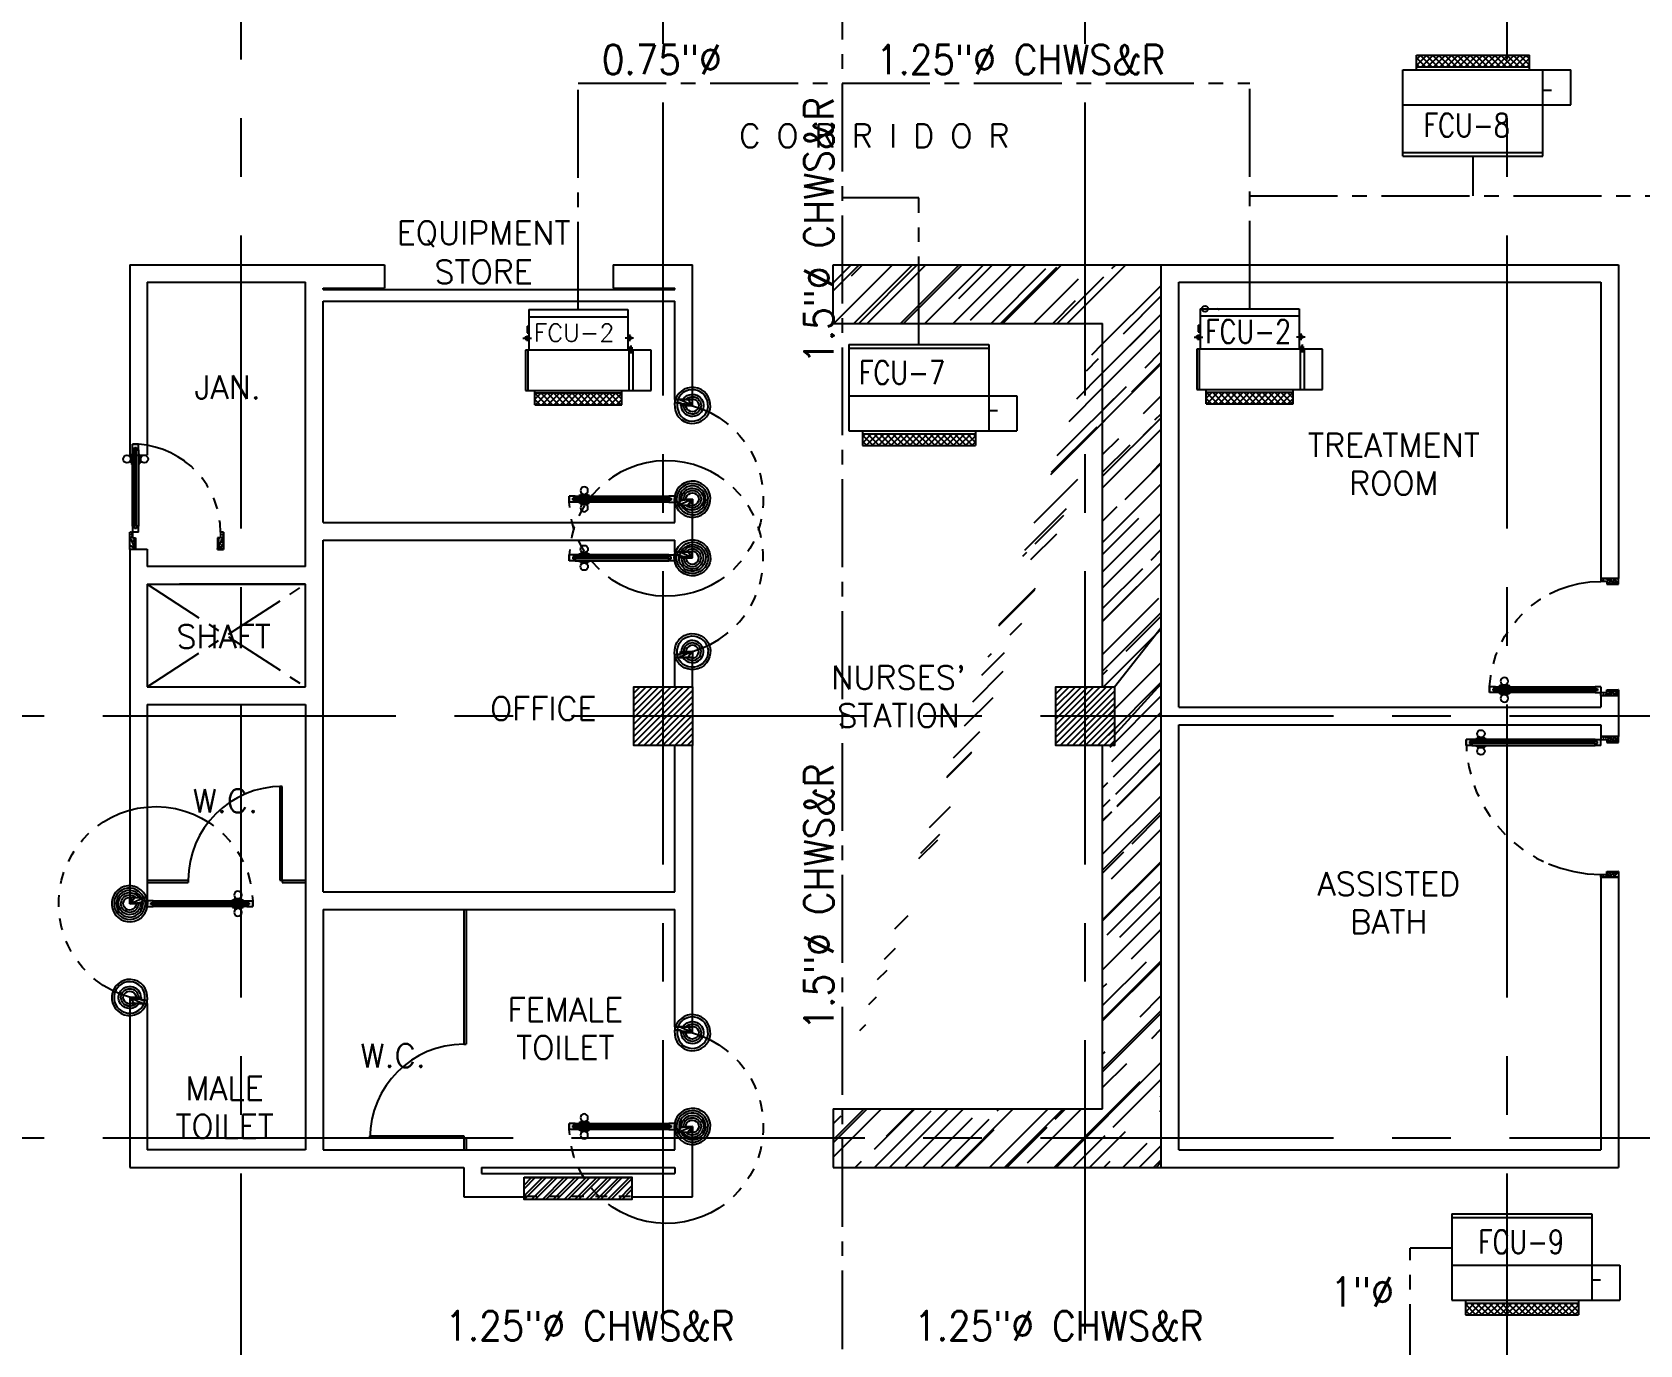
# Model space of a CAD drawing. Extents: x 417866029 to 417866302, y 43498045 to 43498122.
# Drawn here: x 417866072.06 to 417866085.78, y 43498060.41 to 43498071.6 of the extents above; entities that cross this region are included whole.
import ezdxf
from ezdxf.enums import TextEntityAlignment as Align

# ---------------------------------------------------------------- set-up
doc = ezdxf.new("R2010")
doc.units = 0
doc.header["$MEASUREMENT"] = 0
for name, pattern in [('CENTER2', [1.125, 0.75, -0.125, 0.125, -0.125]), ('CENTERX2', [4, 2.5, -0.5, 0.5, -0.5]), ('HIDDEN', [0.375, 0.25, -0.125])]:
    doc.linetypes.add(name, pattern=pattern)
doc.layers.get('0').update_dxf_attribs({"linetype": 'CONTINUOUS'})
for name, color, linetype in [('AC-CH', 6, 'CENTER2'), ('AC-CHT', 2, 'CONTINUOUS'), ('AXES', 11, 'CENTERX2'), ('COL', 11, 'CONTINUOUS'), ('COUNTER', 11, 'CONTINUOUS'), ('DOOR', 11, 'CONTINUOUS'), ('FCU', 6, 'CONTINUOUS'), ('FHC', 11, 'CONTINUOUS'), ('HAT', 11, 'CONTINUOUS'), ('NON-MEDICAL', 11, 'CONTINUOUS'), ('PART', 11, 'CONTINUOUS'), ('RM-NAME', 11, 'CONTINUOUS'), ('TEXTN', 2, 'CONTINUOUS'), ('WALL', 11, 'CONTINUOUS')]:
    doc.layers.add(name, color=color, linetype=linetype)
doc.styles.add('KHRS2', font='ROMANS.shx', dxfattribs={"height": 200})
doc.styles.add('ROMANS', font='ROMANS.shx', dxfattribs={"width": 0.6})
pattern_1 = [(45, (417865762.50728, 43497932.87098), (0.25455844, 0.6788225), [4.5, -0.6, 1.5, -0.3]), (45, (417865762.68335, 43497933.25918), (-0.49426764, 0.07000357), [0.9, -0.099, 1.8, -0.225]), (45, (417865762.43304, 43497933.15735), (0.96095812, 1.24521504), [2.4, -0.42, 1.2, -0.3])]

# ---------------------------------------------------------------- blocks, each defined once
blk = doc.blocks.new('DOOR90')
at = {"layer": 'DOOR', "color": 7, "linetype": 'ByBlock'}
for p, q in [((-150, 0), (0, 0)), ((-150, 0), (-150, -25)), ((0, -50), (-114, 0)), ((0, -50), (-40, 0)), ((0, -50), (0, 0)), ((-1000, -25), (-1050, -25)), ((-1050, -75), (-1050, -25)), ((-1050, -25), (-1050, -75)), ((-1000, -75), (-1050, -75)), ((-1000, -42), (-1020, -42)), ((-1020, -42), (-1020, -58)), ((-1000, -58), (-1020, -58)), ((-1000, -25), (-1000, -42)), ((-1000, -58), (-1000, -75)), ((-878, -18), (-968, -18)), ((-968, -25), (-968, -18)), ((-968, -75), (-968, -82)), ((-878, -82), (-968, -82)), ((-955, -9), (-890, -9)), ((-955, -18), (-955, -9)), ((-955, -18), (-890, -18)), ((-955, -82), (-890, -82)), ((-955, -82), (-955, -91)), ((-955, -91), (-890, -91)), ((-890, -18), (-890, -9)), ((-890, -82), (-890, -91)), ((-878, -25), (-878, -18)), ((-878, -75), (-878, -82)), ((-200, -25), (-150, -25)), ((-200, -42), (-200, -25)), ((-180, -42), (-200, -42)), ((-200, -58), (-180, -58)), ((-200, -75), (-200, -58)), ((-150, -75), (-200, -75)), ((-180, -58), (-180, -42)), ((-150, -25), (-100, -25)), ((-150, -75), (-150, -25)), ((-100, -25), (-100, -50)), ((0, -50), (-100, -37)), ((-100, -50), (0, -50)), ((-150, -875), (-100, -875)), ((-150, -900), (-150, -875)), ((-150, -900), (0, -900)), ((0, -900), (-150, -900)), ((0, -850), (-114, -900)), ((-100, -875), (-100, -850)), ((0, -850), (-100, -863)), ((-100, -850), (0, -850)), ((0, -850), (-40, -900)), ((0, -850), (0, -900))]:
    blk.add_line(p, q, dxfattribs=at)
at = {"layer": 'DOOR', "linetype": 'ByBlock'}
for p, q in [((-200, -25), (-1000, -25)), ((-200, -42), (-1000, -42)), ((-200, -58), (-1000, -58)), ((-1000, -75), (-200, -75))]:
    blk.add_line(p, q, dxfattribs=at)
at = {"layer": 'DOOR', "color": 7, "linetype": 'ByBlock'}
for centre in [(-923, 24), (-923, -124)]:
    blk.add_circle(centre, 32.4, dxfattribs=at)
for centre, radius, start, end in [((0, -50), 154, 161.1053, 166.2858), ((0, -50), 94.4, 148.0182, 180), ((0, -50), 134, 158.1598, 169.28), ((0, -50), 114, 154.0838, 167.3774), ((0, -50), 74.4, 137.7764, 180), ((0, -50), 54.4, 113.2074, 180), ((0, -50), 34.4, 90, 180), ((0, -50), 14.4, 90, 180), ((0, -850), 154, 193.7142, 198.8947), ((0, -850), 134, 190.72, 201.8402), ((0, -850), 94.4, 180, 211.9818), ((0, -850), 74.4, 180, 222.2236), ((0, -850), 54.4, 180, 246.7926), ((0, -850), 34.4, 180, 270), ((0, -850), 14.4, 180, 270)]:
    blk.add_arc(centre, radius, start, end, dxfattribs=at)
at = {"layer": 'DOOR', "linetype": 'HIDDEN', "ltscale": 0.5}
blk.add_arc((-222, -50), 828, 178.2701, 275.003, dxfattribs=at)
blk = doc.blocks.new('DOOR80')
at = {"layer": 'DOOR', "color": 7, "linetype": 'ByBlock'}
for p, q in [((-150, 800), (0, 800)), ((-150, 800), (-150, 775)), ((0, 800), (-150, 800)), ((-150, 775), (-100, 775)), ((0, 750), (-114, 800)), ((-100, 775), (-100, 750)), ((0, 750), (-100, 763)), ((-100, 750), (0, 750)), ((0, 750), (-40, 800)), ((0, 750), (0, 800)), ((-850, 75), (-900, 75)), ((-900, 75), (-900, 25)), ((-900, 25), (-900, 75)), ((-850, 25), (-900, 25)), ((-850, 58), (-870, 58)), ((-870, 42), (-870, 58)), ((-850, 42), (-870, 42)), ((-850, 58), (-850, 75)), ((-850, 25), (-850, 42)), ((-727, 82), (-817, 82)), ((-817, 75), (-817, 82)), ((-817, 25), (-817, 18)), ((-727, 18), (-817, 18)), ((-805, 91), (-740, 91)), ((-805, 82), (-805, 91)), ((-805, 82), (-740, 82)), ((-805, 18), (-740, 18)), ((-805, 18), (-805, 9)), ((-805, 9), (-740, 9)), ((-740, 82), (-740, 91)), ((-740, 18), (-740, 9)), ((-727, 75), (-727, 82)), ((-727, 25), (-727, 18)), ((-150, 75), (-200, 75)), ((-200, 75), (-200, 58)), ((-200, 58), (-180, 58)), ((-180, 42), (-200, 42)), ((-200, 42), (-200, 25)), ((-200, 25), (-150, 25)), ((-180, 58), (-180, 42)), ((-150, 75), (-150, 25)), ((-150, 25), (-100, 25)), ((-150, 0), (-150, 25)), ((0, 0), (-150, 0)), ((0, 50), (-114, 0)), ((-100, 25), (-100, 50)), ((0, 50), (-100, 37)), ((-100, 50), (0, 50)), ((0, 50), (-40, 0)), ((0, 50), (0, 0))]:
    blk.add_line(p, q, dxfattribs=at)
at = {"layer": 'DOOR', "linetype": 'ByBlock'}
for p, q in [((-850, 75), (-200, 75)), ((-200, 58), (-850, 58)), ((-200, 42), (-850, 42)), ((-200, 25), (-850, 25))]:
    blk.add_line(p, q, dxfattribs=at)
at = {"layer": 'DOOR', "color": 7, "linetype": 'ByBlock'}
for centre in [(-772, 124), (-772, -24)]:
    blk.add_circle(centre, 32.4, dxfattribs=at)
at = {"layer": 'DOOR', "linetype": 'HIDDEN', "ltscale": 0.5}
blk.add_arc((-149, 23), 752, 90.0695, 176.0204, dxfattribs=at)
at = {"layer": 'DOOR', "color": 7, "linetype": 'ByBlock'}
for centre, radius, start, end in [((0, 750), 154, 161.1053, 166.2858), ((0, 750), 134, 158.1598, 169.28), ((0, 750), 94.4, 148.0182, 180), ((0, 750), 74.4, 137.7764, 180), ((0, 750), 54.4, 113.2074, 180), ((0, 750), 34.4, 90, 180), ((0, 750), 14.4, 90, 180), ((0, 50), 154, 193.7142, 198.8947), ((0, 50), 134, 190.72, 201.8402), ((0, 50), 114, 192.6226, 205.9162), ((0, 50), 94.4, 180, 211.9818), ((0, 50), 74.4, 180, 222.2236), ((0, 50), 54.4, 180, 246.7926), ((0, 50), 34.4, 180, 270), ((0, 50), 14.4, 180, 270)]:
    blk.add_arc(centre, radius, start, end, dxfattribs=at)
blk = doc.blocks.new('DOOR-10')
at = {"layer": 'DOOR', "color": 0, "linetype": 'ByBlock'}
for p, q in [((-26, 1100), (-76, 1100)), ((-76, 1100), (-26, 1100)), ((-76, 1050), (-76, 1100)), ((-26, 1050), (-26, 1100)), ((-83, 1005), (-92, 1005)), ((-92, 1005), (-92, 940)), ((-76, 1018), (-83, 1018)), ((-83, 928), (-83, 1018)), ((-83, 1005), (-83, 940)), ((-59, 1050), (-76, 1050)), ((-43, 1070), (-59, 1070)), ((-59, 1050), (-59, 1070)), ((-43, 1050), (-43, 1070)), ((-26, 1050), (-43, 1050)), ((-26, 1018), (-18, 1018)), ((-18, 928), (-18, 1018)), ((-18, 1005), (-9, 1005)), ((-18, 1005), (-18, 940)), ((-9, 1005), (-9, 940)), ((-83, 940), (-92, 940)), ((-76, 928), (-83, 928)), ((-26, 928), (-18, 928)), ((-18, 940), (-9, 940)), ((-1001, 0), (-1001, 150)), ((-1001, 150), (-976, 150)), ((-1001, 150), (-1001, 0)), ((-976, 150), (-976, 100)), ((-76, 200), (-59, 200)), ((-76, 150), (-76, 200)), ((-76, 150), (-26, 150)), ((-59, 200), (-59, 180)), ((-59, 180), (-43, 180)), ((-43, 200), (-26, 200)), ((-43, 180), (-43, 200)), ((-26, 200), (-26, 150)), ((-1, 150), (-26, 150)), ((-26, 150), (-26, 100)), ((-951, 0), (-1001, 0)), ((-976, 100), (-951, 100)), ((-951, 100), (-951, 0)), ((-51, 100), (-51, 0)), ((-26, 100), (-51, 100)), ((-51, 0), (-1, 0))]:
    blk.add_line(p, q, dxfattribs=at)
at = {"layer": 'DOOR', "linetype": 'ByBlock'}
for p, q in [((-76, 1050), (-76, 200)), ((-59, 200), (-59, 1050)), ((-43, 200), (-43, 1050)), ((-26, 200), (-26, 1050))]:
    blk.add_line(p, q, dxfattribs=at)
at = {"layer": 'DOOR', "color": 9, "linetype": 'ByBlock'}
for p, q in [((-1, 0), (-1, 150)), ((-951, 0), (-1001, 114)), ((-951, 0), (-1001, 40)), ((-951, 0), (-964, 100)), ((-51, 0), (-1, 114)), ((-51, 0), (-37, 100)), ((-51, 0), (-1, 40))]:
    blk.add_line(p, q, dxfattribs=at)
at = {"layer": 'DOOR', "color": 0, "linetype": 'ByBlock'}
for centre in [(-124, 973), (23, 973)]:
    blk.add_circle(centre, 32.4, dxfattribs=at)
at = {"layer": 'DOOR', "linetype": 'HIDDEN', "ltscale": 0.5}
blk.add_arc((-23, 149), 952, 93.1482, 179.9482, dxfattribs=at)
at = {"layer": 'DOOR', "color": 9, "linetype": 'ByBlock'}
for centre, radius, start, end in [((-951, 0), 154, 103.7142, 108.8947), ((-51, 0), 154, 71.1053, 76.2858), ((-951, 0), 134, 100.72, 111.8402), ((-951, 0), 94.4, 90, 121.9818), ((-951, 0), 74.4, 90, 132.2236), ((-951, 0), 54.4, 90, 156.7926), ((-951, 0), 34.4, 90, 180), ((-951, 0), 14.4, 90, 180), ((-51, 0), 94.4, 58.0182, 90), ((-51, 0), 74.4, 47.7764, 90), ((-51, 0), 54.4, 23.2074, 90), ((-51, 0), 34.4, 0, 90), ((-51, 0), 14.4, 0, 90), ((-51, 0), 134, 68.1598, 79.28), ((-51, 0), 114, 64.0838, 77.3774)]:
    blk.add_arc(centre, radius, start, end, dxfattribs=at)
blk = doc.blocks.new('DOOR100')
at = {"layer": 'DOOR', "color": 7, "linetype": 'ByBlock'}
for p, q in [((-75, 1250), (-75, 1300)), ((-75, 1300), (-25, 1300)), ((-25, 1300), (-75, 1300)), ((-58, 1250), (-75, 1250)), ((-58, 1250), (-58, 1270)), ((-42, 1270), (-58, 1270)), ((-42, 1250), (-42, 1270)), ((-25, 1250), (-42, 1250)), ((-25, 1250), (-25, 1300)), ((-91, 1205), (-91, 1140)), ((-82, 1205), (-91, 1205)), ((-82, 1140), (-91, 1140)), ((-82, 1128), (-82, 1218)), ((-75, 1218), (-82, 1218)), ((-82, 1205), (-82, 1140)), ((-75, 1128), (-82, 1128)), ((-25, 1218), (-18, 1218)), ((-25, 1128), (-18, 1128)), ((-18, 1128), (-18, 1218)), ((-18, 1205), (-18, 1140)), ((-18, 1205), (-9, 1205)), ((-18, 1140), (-9, 1140)), ((-9, 1205), (-9, 1140)), ((-1200, 0), (-1200, 150)), ((-1200, 150), (-1175, 150)), ((-1200, 150), (-1200, 0)), ((-1175, 150), (-1175, 100)), ((-75, 200), (-58, 200)), ((-75, 150), (-75, 200)), ((-75, 150), (-25, 150)), ((-58, 200), (-58, 180)), ((-58, 180), (-42, 180)), ((-42, 200), (-25, 200)), ((-42, 180), (-42, 200)), ((-25, 200), (-25, 150)), ((0, 150), (-25, 150)), ((-25, 150), (-25, 100)), ((0, 0), (0, 150)), ((0, 150), (0, 0)), ((-1150, 0), (-1200, 114)), ((-1150, 0), (-1200, 40)), ((-1150, 0), (-1200, 0)), ((-1175, 100), (-1150, 100)), ((-1150, 0), (-1163, 100)), ((-1150, 100), (-1150, 0)), ((-50, 0), (0, 114)), ((-50, 100), (-50, 0)), ((-50, 0), (-37, 100)), ((-25, 100), (-50, 100)), ((-50, 0), (0, 40)), ((-50, 0), (0, 0))]:
    blk.add_line(p, q, dxfattribs=at)
at = {"layer": 'DOOR', "linetype": 'ByBlock'}
for p, q in [((-75, 1250), (-75, 200)), ((-58, 200), (-58, 1250)), ((-42, 200), (-42, 1250)), ((-25, 200), (-25, 1250))]:
    blk.add_line(p, q, dxfattribs=at)
at = {"layer": 'DOOR', "color": 7, "linetype": 'ByBlock'}
for centre in [(-124, 1173), (24, 1173)]:
    blk.add_circle(centre, 32.4, dxfattribs=at)
at = {"layer": 'DOOR', "linetype": 'HIDDEN', "ltscale": 0.5}
blk.add_arc((-25, 150), 1150, 90, 180, dxfattribs=at)
at = {"layer": 'DOOR', "color": 7, "linetype": 'ByBlock'}
for centre, radius, start, end in [((-1150, 0), 154, 103.7142, 108.8947), ((-50, 0), 154, 71.1053, 76.2858), ((-1150, 0), 134, 100.72, 111.8402), ((-1150, 0), 94.4, 90, 121.9818), ((-1150, 0), 74.4, 90, 132.2236), ((-1150, 0), 54.4, 90, 156.7926), ((-1150, 0), 34.4, 90, 180), ((-1150, 0), 14.4, 90, 180), ((-50, 0), 94.4, 58.0182, 90), ((-50, 0), 74.4, 47.7764, 90), ((-50, 0), 54.4, 23.2074, 90), ((-50, 0), 34.4, 0, 90), ((-50, 0), 14.4, 0, 90), ((-50, 0), 134, 68.1598, 79.28), ((-50, 0), 114, 64.0838, 77.3774)]:
    blk.add_arc(centre, radius, start, end, dxfattribs=at)
blk = doc.blocks.new('RM1')
at = {"layer": 'RM-NAME', "style": 'ROMANS'}
for tag, p in [('ROOMNAME1', (0, 324)), ('ROOMNAME2', (0, 0))]:
    blk.add_attdef(tag, text='', height=200, dxfattribs=at).set_placement(p, align=Align.MIDDLE)
blk = doc.blocks.new('*X73')
at = {"color": 0}
for p, q in [((235129, 132669), (235610, 133150)), ((235129, 132722), (235556, 133150)), ((235129, 132775), (235503, 133150)), ((235129, 132828), (235450, 133150)), ((235129, 132881), (235397, 133150)), ((235129, 132934), (235344, 133150)), ((235129, 132987), (235291, 133150)), ((235129, 133040), (235238, 133150)), ((235129, 133093), (235185, 133150)), ((235163, 132650), (235629, 133116)), ((235216, 132650), (235629, 133063)), ((235269, 132650), (235629, 133010)), ((235322, 132650), (235629, 132957)), ((235375, 132650), (235629, 132904)), ((235428, 132650), (235629, 132851)), ((235481, 132650), (235629, 132798)), ((235534, 132650), (235629, 132745)), ((235587, 132650), (235629, 132691))]:
    blk.add_line(p, q, dxfattribs=at)
blk = doc.blocks.new('COL50')
at = {"layer": 'COL'}
blk.add_lwpolyline([(-250, 250), (-250, -250), (250, -250), (250, 250)], close=True, dxfattribs=at)
blk = doc.blocks.new('*X74')
at = {"color": 0}
for p, q in [((238729, 132663), (239216, 133150)), ((238729, 132716), (239163, 133150)), ((238729, 132769), (239110, 133150)), ((238729, 132822), (239057, 133150)), ((238729, 132875), (239004, 133150)), ((238729, 132928), (238951, 133150)), ((238729, 132981), (238898, 133150)), ((238729, 133034), (238845, 133150)), ((238729, 133087), (238791, 133150)), ((238729, 133140), (238738, 133150)), ((238769, 132650), (239229, 133110)), ((238822, 132650), (239229, 133056)), ((238875, 132650), (239229, 133003)), ((238928, 132650), (239229, 132950)), ((238981, 132650), (239229, 132897)), ((239034, 132650), (239229, 132844)), ((239087, 132650), (239229, 132791)), ((239140, 132650), (239229, 132738)), ((239193, 132650), (239229, 132685))]:
    blk.add_line(p, q, dxfattribs=at)
blk = doc.blocks.new('*X36')
at = {"color": 0}
for p, q in [((16890, -2467), (16943, -2414)), ((16890, -2520), (16990, -2420)), ((16990, -2565), (16890, -2465)), ((16990, -2512), (16892, -2414)), ((16990, -2459), (16945, -2414)), ((16890, -2573), (16990, -2473)), ((16990, -2619), (16890, -2519)), ((16890, -2626), (16990, -2526)), ((16990, -2672), (16890, -2572)), ((16890, -2679), (16990, -2579)), ((16990, -2725), (16890, -2625)), ((16890, -2732), (16990, -2632)), ((16990, -2778), (16890, -2678)), ((16890, -2785), (16990, -2685)), ((16990, -2831), (16890, -2731)), ((16890, -2838), (16990, -2738)), ((16990, -2884), (16890, -2784)), ((16890, -2891), (16990, -2791)), ((16990, -2937), (16890, -2837)), ((16890, -2944), (16990, -2844)), ((16990, -2990), (16890, -2890)), ((16890, -2997), (16990, -2897)), ((16990, -3043), (16890, -2943)), ((16890, -3050), (16990, -2950)), ((16990, -3096), (16890, -2996)), ((16890, -3103), (16990, -3003)), ((16990, -3149), (16890, -3049)), ((16944, -3155), (16890, -3102)), ((16892, -3155), (16990, -3056)), ((16945, -3155), (16990, -3109))]:
    blk.add_line(p, q, dxfattribs=at)
blk = doc.blocks.new('WHE06')
at = {"color": 3}
for p, q in [((689, 622), (346, 622)), ((346, 622), (346, 469)), ((689, 469), (689, 622)), ((60, -422), (60, 422)), ((212, 437), (269, 437)), ((232, 452), (232, 422)), ((232, 452), (252, 452)), ((242, 472), (242, 399)), ((252, 452), (252, 422)), ((305, 448), (373, 448)), ((321, 458), (321, 438)), ((321, 458), (346, 458)), ((321, 438), (346, 438)), ((346, 430), (689, 430)), ((811, 371), (689, 371)), ((711, -371), (711, 371)), ((811, -371), (811, 371)), ((242, -472), (242, -399)), ((811, -371), (689, -371)), ((142, -437), (142, -422)), ((142, -437), (197, -437)), ((197, -437), (197, -422)), ((221, -437), (269, -437)), ((232, -452), (232, -422)), ((232, -452), (252, -452)), ((252, -452), (252, -422)), ((346, -430), (689, -430))]:
    blk.add_line(p, q, dxfattribs=at)
at = {"color": 6}
for p, q in [((0, -422), (0, 422)), ((0, 422), (346, 422)), ((346, 469), (346, -451)), ((689, 469), (346, 469)), ((689, -451), (689, 469)), ((0, -422), (346, -422)), ((346, -451), (689, -451))]:
    blk.add_line(p, q, dxfattribs=at)
at = {"color": 11}
blk.add_blockref('*X36', (-16179, 2784), dxfattribs=at)
blk = doc.blocks.new('*X38')
at = {"color": 0}
for p, q in [((-750, 2538), (-672, 2616)), ((-750, 2591), (-725, 2616)), ((-660, 2516), (-750, 2606)), ((-719, 2516), (-619, 2616)), ((-607, 2516), (-707, 2616)), ((-666, 2516), (-566, 2616)), ((-554, 2516), (-654, 2616)), ((-613, 2516), (-513, 2616)), ((-501, 2516), (-601, 2616)), ((-560, 2516), (-460, 2616)), ((-448, 2516), (-548, 2616)), ((-507, 2516), (-407, 2616)), ((-394, 2516), (-494, 2616)), ((-454, 2516), (-354, 2616)), ((-341, 2516), (-441, 2616)), ((-401, 2516), (-301, 2616)), ((-288, 2516), (-388, 2616)), ((-348, 2516), (-248, 2616)), ((-235, 2516), (-335, 2616)), ((-295, 2516), (-195, 2616)), ((-182, 2516), (-282, 2616)), ((-242, 2516), (-142, 2616)), ((-129, 2516), (-229, 2616)), ((-189, 2516), (-89, 2616)), ((-76, 2516), (-176, 2616)), ((-136, 2516), (-36, 2616)), ((-23, 2516), (-123, 2616)), ((-83, 2516), (17, 2616)), ((30, 2516), (-70, 2616)), ((-30, 2516), (70, 2616)), ((83, 2516), (-17, 2616)), ((23, 2516), (123, 2616)), ((136, 2516), (36, 2616)), ((76, 2516), (176, 2616)), ((189, 2516), (89, 2616)), ((215, 2543), (142, 2616)), ((215, 2596), (195, 2616)), ((-713, 2516), (-750, 2553)), ((129, 2516), (215, 2601)), ((182, 2516), (215, 2548))]:
    blk.add_line(p, q, dxfattribs=at)
blk = doc.blocks.new('WAP16')
at = {"color": 6}
for p, q in [((-597, 0), (-597, -737)), ((-597, 0), (597, 0)), ((597, 0), (597, -737)), ((-597, -437), (597, -437)), ((-597, -737), (597, -737))]:
    blk.add_line(p, q, dxfattribs=at)
at = {"color": 3}
for p, q in [((-597, -32), (597, -32)), ((597, -437), (835, -437)), ((835, -437), (835, -737)), ((597, -562), (670, -562)), ((-482, -737), (-482, -862)), ((-482, -762), (482, -762)), ((482, -737), (482, -862)), ((597, -737), (835, -737)), ((-482, -862), (482, -862))]:
    blk.add_line(p, q, dxfattribs=at)
at = {"color": 11}
blk.add_blockref('*X38', (268, -3378), dxfattribs=at)
blk = doc.blocks.new('*X104')
at = {"color": 0}
for p, q in [((-750, 2538), (-672, 2616)), ((-750, 2591), (-725, 2616)), ((-660, 2516), (-750, 2606)), ((-719, 2516), (-619, 2616)), ((-607, 2516), (-707, 2616)), ((-666, 2516), (-566, 2616)), ((-554, 2516), (-654, 2616)), ((-613, 2516), (-513, 2616)), ((-501, 2516), (-601, 2616)), ((-560, 2516), (-460, 2616)), ((-448, 2516), (-548, 2616)), ((-507, 2516), (-407, 2616)), ((-394, 2516), (-494, 2616)), ((-454, 2516), (-354, 2616)), ((-341, 2516), (-441, 2616)), ((-401, 2516), (-301, 2616)), ((-288, 2516), (-388, 2616)), ((-348, 2516), (-248, 2616)), ((-235, 2516), (-335, 2616)), ((-295, 2516), (-195, 2616)), ((-182, 2516), (-282, 2616)), ((-242, 2516), (-142, 2616)), ((-129, 2516), (-229, 2616)), ((-189, 2516), (-89, 2616)), ((-76, 2516), (-176, 2616)), ((-136, 2516), (-36, 2616)), ((-23, 2516), (-123, 2616)), ((-83, 2516), (17, 2616)), ((30, 2516), (-70, 2616)), ((-30, 2516), (70, 2616)), ((83, 2516), (-17, 2616)), ((23, 2516), (123, 2616)), ((136, 2516), (36, 2616)), ((76, 2516), (176, 2616)), ((189, 2516), (89, 2616)), ((215, 2543), (142, 2616)), ((215, 2596), (195, 2616)), ((-713, 2516), (-750, 2553)), ((129, 2516), (215, 2601)), ((182, 2516), (215, 2548))]:
    blk.add_line(p, q, dxfattribs=at)
blk = doc.blocks.new('*X103')
at = {"color": 0}
for p, q in [((16890, -2467), (16943, -2414)), ((16890, -2520), (16990, -2420)), ((16990, -2565), (16890, -2465)), ((16990, -2512), (16892, -2414)), ((16990, -2459), (16945, -2414)), ((16890, -2573), (16990, -2473)), ((16990, -2619), (16890, -2519)), ((16890, -2626), (16990, -2526)), ((16990, -2672), (16890, -2572)), ((16890, -2679), (16990, -2579)), ((16990, -2725), (16890, -2625)), ((16890, -2732), (16990, -2632)), ((16990, -2778), (16890, -2678)), ((16890, -2785), (16990, -2685)), ((16990, -2831), (16890, -2731)), ((16890, -2838), (16990, -2738)), ((16990, -2884), (16890, -2784)), ((16890, -2891), (16990, -2791)), ((16990, -2937), (16890, -2837)), ((16890, -2944), (16990, -2844)), ((16990, -2990), (16890, -2890)), ((16890, -2997), (16990, -2897)), ((16990, -3043), (16890, -2943)), ((16890, -3050), (16990, -2950)), ((16990, -3096), (16890, -2996)), ((16890, -3103), (16990, -3003)), ((16990, -3149), (16890, -3049)), ((16944, -3155), (16890, -3102)), ((16892, -3155), (16990, -3056)), ((16945, -3155), (16990, -3109))]:
    blk.add_line(p, q, dxfattribs=at)

msp = doc.modelspace()

# ---------------------------------------------------------------- hatches: boundary and pattern name
at = {"layer": 'COUNTER', "linetype": 'ByBlock'}
h = msp.add_hatch(dxfattribs=at)
h.set_pattern_fill('AR-RROOF', color=256, scale=0.3, angle=45, style=0)
h.set_pattern_definition(pattern_1)
h.paths.add_polyline_path([(417866078.893, 43498069.621), (417866078.893, 43498069.121), (417866081.043, 43498069.121), (417866081.043, 43498069.621)])
h.paths.add_polyline_path([(417866081.193, 43498069.121), (417866081.193, 43498068.166), (417866081.693, 43498068.166), (417866081.693, 43498069.621), (417866081.043, 43498069.621), (417866081.043, 43498069.121)])
h = msp.add_hatch(dxfattribs=at)
h.set_pattern_fill('AR-RROOF', color=256, scale=0.3, angle=45, style=0)
h.set_pattern_definition(pattern_1)
edge = h.paths.add_edge_path()
edge.add_line((417866081.193, 43498062.421), (417866081.193, 43498065.521))
edge.add_line((417866081.693, 43498061.921), (417866081.693, 43498069.621))
edge.add_line((417866078.893, 43498062.421), (417866078.893, 43498061.921))
edge.add_line((417866078.893, 43498062.421), (417866081.193, 43498062.421))
edge.add_line((417866078.893, 43498061.921), (417866081.693, 43498061.921))
edge.add_line((417866081.193, 43498066.021), (417866081.193, 43498069.121))
h = msp.add_hatch(dxfattribs=at)
h.set_pattern_fill('AR-RROOF', color=256, scale=0.3, angle=45, style=0)
h.set_pattern_definition(pattern_1)
h.paths.add_polyline_path([(417866081.693, 43498066.528), (417866081.293, 43498066.021), (417866081.293, 43498065.771), (417866081.442, 43498065.771), (417866081.693, 43498066.045)])
at = {"layer": 'FHC', "linetype": 'ByBlock', "ltscale": 0.3}
h = msp.add_hatch(dxfattribs=at)
h.set_pattern_fill('ANSI32', color=256, scale=0.175, style=0)
h.set_pattern_definition([(45, (417865844.06228, 43498030.59703), (-0.046403883, 0.046403883), []), (45, (417865844.09322, 43498030.59703), (-0.046403883, 0.046403883), [])])
h.paths.add_polyline_path([(417866077.178, 43498061.648), (417866077.178, 43498061.838), (417866076.258, 43498061.838), (417866076.258, 43498061.648)])
h.paths.add_polyline_path([(417866076.046, 43498061.227), (417866076.046, 43498061.648), (417866076.308, 43498061.648), (417866076.308, 43498061.227)], flags=9)

# ---------------------------------------------------------------- linework, layer by layer
at = {"layer": 'AC-CH'}
for p, q in [((417866078.972, 43498101.541), (417866078.972, 43498060.371)), ((417866076.72, 43498071.171), (417866082.447, 43498071.171)), ((417866076.72, 43498069.238), (417866076.72, 43498071.171)), ((417866082.447, 43498069.246), (417866082.447, 43498071.171)), ((417866084.351, 43498070.547), (417866084.351, 43498070.209)), ((417866082.447, 43498070.209), (417866086.794, 43498070.209)), ((417866084.172, 43498061.234), (417866083.816, 43498061.234)), ((417866083.816, 43498057.756), (417866083.816, 43498061.234))]:
    msp.add_line(p, q, dxfattribs=at)
msp.add_lwpolyline([(417866079.626, 43498068.94), (417866079.626, 43498070.193), (417866078.972, 43498070.193)], dxfattribs=at)
at = {"layer": 'AXES'}
for p, q in [((417866077.443, 43498044.506), (417866077.443, 43498121.777)), ((417866081.043, 43498044.506), (417866081.043, 43498121.777)), ((417866073.843, 43498051.371), (417866073.843, 43498110.191)), ((417866084.643, 43498051.371), (417866084.643, 43498110.191)), ((417866103.163, 43498065.771), (417866053.153, 43498065.771)), ((417866103.163, 43498062.171), (417866053.153, 43498062.171))]:
    msp.add_line(p, q, dxfattribs=at)
at = {"layer": 'COUNTER'}
for p, q in [((417866078.893, 43498069.121), (417866078.893, 43498069.621)), ((417866078.893, 43498069.621), (417866081.693, 43498069.621)), ((417866081.693, 43498061.921), (417866081.693, 43498069.621)), ((417866078.893, 43498069.121), (417866081.193, 43498069.121)), ((417866081.193, 43498066.021), (417866081.193, 43498069.121)), ((417866081.193, 43498062.421), (417866081.193, 43498065.521)), ((417866078.893, 43498062.421), (417866081.193, 43498062.421)), ((417866078.893, 43498062.421), (417866078.893, 43498061.921)), ((417866078.893, 43498061.921), (417866081.693, 43498061.921))]:
    msp.add_line(p, q, dxfattribs=at)
at = {"layer": 'COUNTER', "linetype": 'ByBlock'}
for p, q in [((417866081.293, 43498066.021), (417866081.693, 43498066.528)), ((417866081.193, 43498066.021), (417866081.293, 43498066.021)), ((417866081.293, 43498065.609), (417866081.693, 43498066.045)), ((417866081.293, 43498066.021), (417866081.293, 43498065.521)), ((417866081.293, 43498065.521), (417866081.193, 43498065.521))]:
    msp.add_line(p, q, dxfattribs=at)
at = {"layer": 'FCU', "color": 3}
for p, q in [((417866083.869, 43498071.409), (417866084.834, 43498071.409)), ((417866083.869, 43498071.284), (417866083.869, 43498071.409)), ((417866084.834, 43498071.284), (417866084.834, 43498071.409)), ((417866083.869, 43498071.309), (417866084.834, 43498071.309)), ((417866084.948, 43498071.284), (417866085.186, 43498071.284)), ((417866085.186, 43498070.984), (417866085.186, 43498071.284)), ((417866084.948, 43498071.109), (417866085.022, 43498071.109)), ((417866084.948, 43498070.984), (417866085.186, 43498070.984)), ((417866083.754, 43498070.579), (417866084.948, 43498070.579)), ((417866082.024, 43498069.186), (417866082.869, 43498069.186)), ((417866081.994, 43498069.014), (417866081.994, 43498068.994)), ((417866081.994, 43498069.014), (417866082.024, 43498069.014)), ((417866082.009, 43498069.105), (417866082.024, 43498069.105)), ((417866082.009, 43498069.105), (417866082.009, 43498069.05)), ((417866082.009, 43498069.05), (417866082.024, 43498069.05)), ((417866082.009, 43498069.025), (417866082.009, 43498068.977)), ((417866082.899, 43498069.014), (417866082.869, 43498069.014)), ((417866082.884, 43498069.034), (417866082.884, 43498068.977)), ((417866082.899, 43498069.014), (417866082.899, 43498068.994)), ((417866079.029, 43498068.908), (417866080.223, 43498068.908)), ((417866081.974, 43498069.004), (417866082.047, 43498069.004)), ((417866081.994, 43498068.994), (417866082.024, 43498068.994)), ((417866082.016, 43498068.9), (417866082.016, 43498068.557)), ((417866082.919, 43498069.004), (417866082.846, 43498069.004)), ((417866082.899, 43498068.994), (417866082.869, 43498068.994)), ((417866082.877, 43498068.9), (417866082.877, 43498068.557)), ((417866082.904, 43498068.925), (417866082.884, 43498068.925)), ((417866082.884, 43498068.925), (417866082.884, 43498068.9)), ((417866082.894, 43498068.941), (417866082.894, 43498068.873)), ((417866082.904, 43498068.925), (417866082.904, 43498068.9)), ((417866083.068, 43498068.9), (417866082.916, 43498068.9)), ((417866083.068, 43498068.557), (417866083.068, 43498068.9)), ((417866080.223, 43498068.503), (417866080.461, 43498068.503)), ((417866080.461, 43498068.503), (417866080.461, 43498068.203)), ((417866082.076, 43498068.435), (417866082.076, 43498068.557)), ((417866082.076, 43498068.535), (417866082.817, 43498068.535)), ((417866082.817, 43498068.435), (417866082.817, 43498068.557)), ((417866082.916, 43498068.557), (417866083.068, 43498068.557)), ((417866080.223, 43498068.378), (417866080.296, 43498068.378)), ((417866082.076, 43498068.435), (417866082.817, 43498068.435)), ((417866079.144, 43498068.203), (417866079.144, 43498068.078)), ((417866080.109, 43498068.203), (417866080.109, 43498068.078)), ((417866080.223, 43498068.203), (417866080.461, 43498068.203)), ((417866079.144, 43498068.178), (417866080.109, 43498068.178)), ((417866079.144, 43498068.078), (417866080.109, 43498068.078))]:
    msp.add_line(p, q, dxfattribs=at)
at = {"layer": 'FCU', "color": 6}
for p, q in [((417866083.754, 43498070.547), (417866083.754, 43498071.284)), ((417866083.754, 43498071.284), (417866084.948, 43498071.284)), ((417866084.948, 43498070.547), (417866084.948, 43498071.284)), ((417866083.754, 43498070.984), (417866084.948, 43498070.984)), ((417866083.754, 43498070.547), (417866084.948, 43498070.547)), ((417866082.024, 43498069.246), (417866082.869, 43498069.246)), ((417866082.024, 43498069.246), (417866082.024, 43498068.9)), ((417866082.869, 43498069.246), (417866082.869, 43498068.9)), ((417866079.029, 43498068.94), (417866079.029, 43498068.203)), ((417866079.029, 43498068.94), (417866080.223, 43498068.94)), ((417866080.223, 43498068.94), (417866080.223, 43498068.203)), ((417866082.916, 43498068.9), (417866081.996, 43498068.9)), ((417866081.996, 43498068.9), (417866081.996, 43498068.557)), ((417866082.916, 43498068.557), (417866082.916, 43498068.9)), ((417866079.029, 43498068.503), (417866080.223, 43498068.503)), ((417866081.996, 43498068.557), (417866082.916, 43498068.557)), ((417866079.029, 43498068.203), (417866080.223, 43498068.203))]:
    msp.add_line(p, q, dxfattribs=at)
at = {"layer": 'FHC', "color": 2, "linetype": 'ByBlock', "ltscale": 0.3}
msp.add_lwpolyline([(417866076.258, 43498061.838), (417866077.178, 43498061.838), (417866077.178, 43498061.648), (417866076.258, 43498061.648)], close=True, dxfattribs=at)
at = {"layer": 'NON-MEDICAL'}
msp.add_circle((417866082.066, 43498069.245), 0.0255, dxfattribs=at)
msp.add_arc((417866082.18, 43498069.248), 0.00997, 180, 0, dxfattribs=at)
at = {"layer": 'PART', "linetype": 'ByBlock'}
for p, q in [((417866074.193, 43498065.171), (417866074.173, 43498065.171)), ((417866074.173, 43498065.171), (417866074.173, 43498064.371)), ((417866074.193, 43498064.371), (417866074.193, 43498065.171)), ((417866073.043, 43498064.371), (417866073.393, 43498064.371)), ((417866073.043, 43498064.351), (417866073.393, 43498064.351)), ((417866073.393, 43498064.371), (417866073.393, 43498064.351)), ((417866074.173, 43498064.371), (417866074.193, 43498064.371)), ((417866074.193, 43498064.371), (417866074.193, 43498064.351)), ((417866074.193, 43498064.371), (417866074.393, 43498064.371)), ((417866074.193, 43498064.351), (417866074.393, 43498064.351)), ((417866075.743, 43498064.121), (417866075.743, 43498062.972)), ((417866075.763, 43498064.121), (417866075.763, 43498062.972)), ((417866075.743, 43498062.972), (417866075.763, 43498062.972)), ((417866074.943, 43498062.172), (417866074.943, 43498062.192)), ((417866074.943, 43498062.192), (417866075.743, 43498062.192)), ((417866075.743, 43498062.172), (417866074.943, 43498062.172)), ((417866075.743, 43498062.192), (417866075.743, 43498062.172)), ((417866075.743, 43498062.172), (417866075.763, 43498062.172)), ((417866075.743, 43498062.172), (417866075.743, 43498062.071)), ((417866075.763, 43498062.172), (417866075.763, 43498062.071))]:
    msp.add_line(p, q, dxfattribs=at)
for centre in [(417866074.193, 43498064.371), (417866075.743, 43498062.172)]:
    msp.add_arc(centre, 0.8, 90, 180, dxfattribs=at)
at = {"layer": 'WALL'}
for p, q in [((417866072.893, 43498069.621), (417866075.067, 43498069.621)), ((417866072.893, 43498069.621), (417866072.893, 43498067.996)), ((417866075.067, 43498069.621), (417866075.067, 43498069.421)), ((417866077.017, 43498069.621), (417866077.693, 43498069.621)), ((417866077.017, 43498069.621), (417866077.017, 43498069.421)), ((417866077.693, 43498068.471), (417866077.693, 43498069.621)), ((417866081.693, 43498069.621), (417866085.593, 43498069.621)), ((417866081.693, 43498061.921), (417866081.693, 43498069.621)), ((417866081.693, 43498068.471), (417866081.693, 43498069.621)), ((417866085.593, 43498069.621), (417866085.593, 43498066.946)), ((417866073.043, 43498069.471), (417866073.043, 43498067.996)), ((417866073.043, 43498069.471), (417866074.393, 43498069.471)), ((417866074.393, 43498067.046), (417866074.393, 43498069.471)), ((417866074.543, 43498069.421), (417866075.067, 43498069.421)), ((417866074.543, 43498069.411), (417866074.543, 43498069.421)), ((417866077.017, 43498069.421), (417866077.543, 43498069.421)), ((417866077.543, 43498069.411), (417866077.543, 43498069.421)), ((417866081.843, 43498069.471), (417866085.443, 43498069.471)), ((417866081.843, 43498065.846), (417866081.843, 43498069.471)), ((417866085.443, 43498069.471), (417866085.443, 43498066.946)), ((417866074.543, 43498069.411), (417866077.543, 43498069.411)), ((417866074.543, 43498067.421), (417866074.543, 43498069.311)), ((417866074.543, 43498069.311), (417866077.543, 43498069.311)), ((417866077.543, 43498068.471), (417866077.543, 43498069.311)), ((417866077.543, 43498068.471), (417866077.693, 43498068.471)), ((417866072.893, 43498067.996), (417866073.043, 43498067.996)), ((417866077.543, 43498067.421), (417866077.543, 43498067.571)), ((417866077.543, 43498067.571), (417866077.693, 43498067.571)), ((417866077.693, 43498067.171), (417866077.693, 43498067.571)), ((417866074.543, 43498067.421), (417866077.543, 43498067.421)), ((417866074.543, 43498064.271), (417866074.543, 43498067.271)), ((417866074.543, 43498067.271), (417866077.543, 43498067.271)), ((417866077.543, 43498067.171), (417866077.543, 43498067.271)), ((417866072.893, 43498067.196), (417866072.893, 43498064.221)), ((417866072.893, 43498067.196), (417866073.043, 43498067.196)), ((417866073.043, 43498067.196), (417866073.043, 43498067.046)), ((417866077.543, 43498067.171), (417866077.693, 43498067.171)), ((417866074.393, 43498067.046), (417866073.043, 43498067.046)), ((417866073.043, 43498066.896), (417866073.043, 43498066.021)), ((417866073.043, 43498066.896), (417866074.393, 43498066.896)), ((417866074.393, 43498066.896), (417866073.318, 43498066.896)), ((417866074.393, 43498066.021), (417866074.393, 43498066.896)), ((417866085.443, 43498066.946), (417866085.593, 43498066.946)), ((417866077.543, 43498066.021), (417866077.543, 43498066.271)), ((417866077.543, 43498066.271), (417866077.693, 43498066.271)), ((417866077.693, 43498066.021), (417866077.693, 43498066.271)), ((417866073.043, 43498066.021), (417866074.393, 43498066.021)), ((417866073.043, 43498065.871), (417866073.043, 43498064.221)), ((417866073.043, 43498065.871), (417866074.393, 43498065.871)), ((417866074.393, 43498065.871), (417866074.393, 43498062.071)), ((417866085.443, 43498065.946), (417866085.593, 43498065.946)), ((417866085.443, 43498065.946), (417866085.443, 43498065.846)), ((417866085.593, 43498065.946), (417866085.593, 43498065.596)), ((417866081.843, 43498065.846), (417866085.443, 43498065.846)), ((417866081.843, 43498062.071), (417866081.843, 43498065.696)), ((417866081.843, 43498065.696), (417866085.443, 43498065.696)), ((417866085.443, 43498065.696), (417866085.443, 43498065.596)), ((417866085.443, 43498065.596), (417866085.593, 43498065.596)), ((417866077.543, 43498064.271), (417866077.543, 43498065.521)), ((417866077.693, 43498063.121), (417866077.693, 43498065.521)), ((417866085.443, 43498064.396), (417866085.593, 43498064.396)), ((417866085.443, 43498064.396), (417866085.443, 43498062.071)), ((417866085.593, 43498064.396), (417866085.593, 43498061.921)), ((417866073.043, 43498064.221), (417866072.893, 43498064.221)), ((417866074.543, 43498064.271), (417866077.543, 43498064.271)), ((417866074.543, 43498064.121), (417866074.543, 43498062.071)), ((417866074.543, 43498064.121), (417866077.543, 43498064.121)), ((417866077.543, 43498063.121), (417866077.543, 43498064.121)), ((417866072.893, 43498063.321), (417866072.893, 43498061.921)), ((417866073.043, 43498063.321), (417866072.893, 43498063.321)), ((417866073.043, 43498063.321), (417866073.043, 43498062.071)), ((417866077.543, 43498063.121), (417866077.693, 43498063.121)), ((417866077.543, 43498062.071), (417866077.543, 43498062.221)), ((417866077.543, 43498062.221), (417866077.693, 43498062.221)), ((417866077.693, 43498061.671), (417866077.693, 43498062.221)), ((417866074.393, 43498062.071), (417866073.043, 43498062.071)), ((417866074.543, 43498062.071), (417866077.543, 43498062.071)), ((417866081.843, 43498062.071), (417866085.443, 43498062.071)), ((417866072.893, 43498061.921), (417866075.743, 43498061.921)), ((417866075.743, 43498061.921), (417866075.743, 43498061.671)), ((417866075.893, 43498061.921), (417866075.893, 43498061.871)), ((417866075.893, 43498061.921), (417866077.543, 43498061.921)), ((417866077.543, 43498061.921), (417866077.543, 43498061.871)), ((417866081.693, 43498061.921), (417866085.593, 43498061.921)), ((417866075.893, 43498061.871), (417866077.543, 43498061.871)), ((417866076.259, 43498061.671), (417866076.258, 43498061.836)), ((417866076.258, 43498061.836), (417866077.178, 43498061.836)), ((417866077.178, 43498061.836), (417866077.178, 43498061.671)), ((417866075.743, 43498061.671), (417866076.259, 43498061.671)), ((417866077.178, 43498061.671), (417866077.693, 43498061.671))]:
    msp.add_line(p, q, dxfattribs=at)
at = {"layer": 'WALL', "color": 97, "linetype": 'CENTER2', "ltscale": 0.7}
for p, q in [((417866073.043, 43498066.021), (417866074.393, 43498066.896)), ((417866073.043, 43498066.896), (417866074.393, 43498066.021))]:
    msp.add_line(p, q, dxfattribs=at)
at = {"layer": 'WALL', "color": 250, "linetype": 'HIDDEN', "ltscale": 0.25}
msp.add_line((417866076.266, 43498061.677), (417866077.173, 43498061.677), dxfattribs=at)
at = {"layer": 'WALL', "linetype": 'ByBlock', "ltscale": 0.3}
for points in [[(417866077.193, 43498066.021), (417866077.693, 43498066.021), (417866077.693, 43498065.521), (417866077.193, 43498065.521)], [(417866080.793, 43498066.021), (417866081.293, 43498066.021), (417866081.293, 43498065.521), (417866080.793, 43498065.521)]]:
    msp.add_lwpolyline(points, close=True, dxfattribs=at)

# ---------------------------------------------------------------- block references
at = {"layer": 'COL', "xscale": -0.0009999871253967285, "yscale": 0.001000002026557922, "zscale": 0.001}
for p in [(417866077.443, 43498065.771), (417866081.043, 43498065.771)]:
    msp.add_blockref('COL50', p, dxfattribs=at)
at = {"layer": 'DOOR', "color": 0, "linetype": 'ByBlock', "yscale": 0.001000002026557922, "zscale": 0.001}
for name, p, xscale, rotation in [('DOOR90', (417866077.693, 43498067.571), -0.0009999871253967285, 180), ('DOOR80', (417866072.893, 43498067.191), 0.001000002026557922, 270), ('DOOR100', (417866085.593, 43498065.596), 0.001000002026557922, 90), ('DOOR90', (417866077.693, 43498062.221), -0.0009999871253967285, 180)]:
    msp.add_blockref(name, p, dxfattribs=dict(at, xscale=xscale, rotation=rotation))
for p, xscale in [((417866077.693, 43498067.171), 0.0009999871253967285), ((417866072.893, 43498064.221), -0.0009999871253967285)]:
    msp.add_blockref('DOOR90', p, dxfattribs=dict(at, xscale=xscale))
at = {"layer": 'DOOR', "color": 0, "linetype": 'ByBlock', "ltscale": 0.3, "xscale": -0.001000002026557922, "yscale": 0.001000002026557922, "zscale": 0.001, "rotation": 90}
msp.add_blockref('DOOR-10', (417866085.593, 43498065.945), dxfattribs=at)
at = {"layer": 'FCU', "color": 11, "yscale": 0.001000002026557922, "zscale": 0.001}
for name, p, xscale, rotation in [('*X104', (417866084.619, 43498073.925), -0.0009999871253967285, 180), ('*X103', (417866085.231, 43498085.426), 0.001000002026557922, 270)]:
    msp.add_blockref(name, p, dxfattribs=dict(at, xscale=xscale, rotation=rotation))
at = {"layer": 'FCU', "linetype": 'ByBlock', "xscale": 0.001000002026557922, "yscale": 0.001000002026557922, "zscale": 0.001, "rotation": 270}
msp.add_blockref('WHE06', (417866076.72, 43498069.238), dxfattribs=at)
at = {"layer": 'FCU', "color": 11, "xscale": 0.0009999871253967285, "yscale": 0.001000002026557922, "zscale": 0.001}
msp.add_blockref('*X104', (417866079.894, 43498065.562), dxfattribs=at)
at = {"layer": 'FCU', "linetype": 'ByBlock', "xscale": 0.0009999871253967285, "yscale": 0.001000002026557922, "zscale": 0.001}
msp.add_blockref('WAP16', (417866084.769, 43498061.526), dxfattribs=at)
at = {"layer": 'HAT', "xscale": 0.0009999871253967285, "yscale": 0.001000002026557922, "zscale": 0.001}
for name in ['*X73', '*X74']:
    msp.add_blockref(name, (417865842.065, 43497932.871), dxfattribs=at)
at = {"layer": 'RM-NAME'}
ref = msp.add_blockref('RM1', (417866079.246, 43498070.721), dxfattribs=dict(at, xscale=0.0009999871253967285, yscale=0.001000002026557922, zscale=0.001))
ref.add_attrib('ROOMNAME2', 'C O R R I D O R', dxfattribs={"height": 0.2, "style": 'ROMANS'}).set_placement((417866079.246, 43498070.721), align=Align.MIDDLE)
ref = msp.add_blockref('RM1', (417866075.913, 43498069.56), dxfattribs=dict(at, xscale=0.0009999871253967285, yscale=0.001000002026557922, zscale=0.001))
ref.add_attrib('ROOMNAME2', 'STORE', dxfattribs={"height": 0.2, "style": 'ROMANS'}).set_placement((417866075.913, 43498069.56), align=Align.MIDDLE)
ref.add_attrib('ROOMNAME1', 'EQUIPMENT', dxfattribs={"height": 0.2, "style": 'ROMANS'}).set_placement((417866075.913, 43498069.884), align=Align.MIDDLE)
ref = msp.add_blockref('RM1', (417866073.729, 43498068.576), dxfattribs=dict(at, xscale=0.0009999871253967285, yscale=0.001000002026557922, zscale=0.001))
ref.add_attrib('ROOMNAME2', 'JAN.', dxfattribs={"height": 0.2, "style": 'ROMANS'}).set_placement((417866073.729, 43498068.576), align=Align.MIDDLE)
ref = msp.add_blockref('RM1', (417866083.677, 43498067.758), dxfattribs=dict(at, xscale=0.0009999871253967285, yscale=0.001000002026557922, zscale=0.001))
ref.add_attrib('ROOMNAME2', 'ROOM', dxfattribs={"height": 0.2, "style": 'ROMANS'}).set_placement((417866083.677, 43498067.758), align=Align.MIDDLE)
ref.add_attrib('ROOMNAME1', 'TREATMENT', dxfattribs={"height": 0.2, "style": 'ROMANS'}).set_placement((417866083.677, 43498068.082), align=Align.MIDDLE)
ref = msp.add_blockref('RM1', (417866079.452, 43498065.776), dxfattribs=dict(at, xscale=0.0009999871253967285, yscale=0.001000002026557922, zscale=0.001))
ref.add_attrib('ROOMNAME2', 'STATION', dxfattribs={"height": 0.2, "style": 'ROMANS'}).set_placement((417866079.452, 43498065.776), align=Align.MIDDLE)
ref.add_attrib('ROOMNAME1', "NURSES'", dxfattribs={"height": 0.2, "style": 'ROMANS'}).set_placement((417866079.452, 43498066.1), align=Align.MIDDLE)
ref = msp.add_blockref('RM1', (417866076.422, 43498065.835), dxfattribs=dict(at, xscale=0.0009999871253967285, yscale=0.001000002026557922, zscale=0.001))
ref.add_attrib('ROOMNAME2', 'OFFICE', dxfattribs={"height": 0.2, "style": 'ROMANS'}).set_placement((417866076.422, 43498065.835), align=Align.MIDDLE)
ref = msp.add_blockref('RM1', (417866073.71, 43498065.048), dxfattribs=dict(at, xscale=0.0009999871253967285, yscale=0.001000002026557922, zscale=0.001))
ref.add_attrib('ROOMNAME2', 'W.C.', dxfattribs={"height": 0.2, "style": 'ROMANS'}).set_placement((417866073.71, 43498065.048), align=Align.MIDDLE)
ref = msp.add_blockref('RM1', (417866083.635, 43498064.016), dxfattribs=dict(at, xscale=0.0009999871253967285, yscale=0.001000002026557922, zscale=0.001))
ref.add_attrib('ROOMNAME2', 'BATH', dxfattribs={"height": 0.2, "style": 'ROMANS'}).set_placement((417866083.635, 43498064.016), align=Align.MIDDLE)
ref.add_attrib('ROOMNAME1', 'ASSISTED', dxfattribs={"height": 0.2, "style": 'ROMANS'}).set_placement((417866083.635, 43498064.34), align=Align.MIDDLE)
ref = msp.add_blockref('RM1', (417866076.61, 43498062.944), dxfattribs=dict(at, xscale=0.0009999871253967285, yscale=0.001000002026557922, zscale=0.001))
ref.add_attrib('ROOMNAME2', 'TOILET', dxfattribs={"height": 0.2, "style": 'ROMANS'}).set_placement((417866076.61, 43498062.944), align=Align.MIDDLE)
ref.add_attrib('ROOMNAME1', 'FEMALE', dxfattribs={"height": 0.2, "style": 'ROMANS'}).set_placement((417866076.61, 43498063.267), align=Align.MIDDLE)
ref = msp.add_blockref('RM1', (417866075.14, 43498062.875), dxfattribs=dict(at, xscale=-0.0009999871253967285, yscale=0.001000002026557922, zscale=0.001))
ref.add_attrib('ROOMNAME2', 'W.C.', dxfattribs={"height": 0.2, "style": 'ROMANS'}).set_placement((417866075.14, 43498062.875), align=Align.MIDDLE)
ref = msp.add_blockref('RM1', (417866073.703, 43498062.272), dxfattribs=dict(at, xscale=0.0009999871253967285, yscale=0.001000002026557922, zscale=0.001))
ref.add_attrib('ROOMNAME2', 'TOILET', dxfattribs={"height": 0.2, "style": 'ROMANS'}).set_placement((417866073.703, 43498062.272), align=Align.MIDDLE)
ref.add_attrib('ROOMNAME1', 'MALE', dxfattribs={"height": 0.2, "style": 'ROMANS'}).set_placement((417866073.703, 43498062.596), align=Align.MIDDLE)

# ---------------------------------------------------------------- texts
at = {"layer": 'AC-CHT', "style": 'KHRS2', "width": 0.9}
for s, p in [('0.75"%%C', (417866077.432, 43498071.371)), ('1.25"%%C CHWS&R', (417866080.493, 43498071.371)), ('1"%%C', (417866083.406, 43498060.859)), ('1.25"%%C CHWS&R', (417866076.819, 43498060.571)), ('1.25"%%C CHWS&R', (417866080.819, 43498060.571))]:
    msp.add_text(s, height=0.25, dxfattribs=at).set_placement(p, align=Align.MIDDLE)
for p in [(417866078.772, 43498069.914), (417866078.772, 43498064.228)]:
    msp.add_text('1.5"%%C CHWS&R', height=0.25, rotation=90, dxfattribs=at).set_placement(p, align=Align.MIDDLE)
at = {"layer": 'RM-NAME', "style": 'ROMANS'}
msp.add_text('SHAFT', height=0.2, dxfattribs=at).set_placement((417866073.695, 43498066.45), align=Align.MIDDLE)
at = {"layer": 'TEXTN', "style": 'ROMANS', "width": 0.8}
for s, p in [('FCU-8', (417866083.932, 43498070.711)), ('FCU-2', (417866082.067, 43498068.952)), ('FCU-7', (417866079.115, 43498068.601))]:
    msp.add_text(s, height=0.2, dxfattribs=at).set_placement(p)
at = {"layer": 'TEXTN', "style": 'ROMANS'}
msp.add_text('FCU-2', height=0.15, dxfattribs=at).set_placement((417866076.34, 43498068.966))
at = {"layer": 'TEXTN', "linetype": 'ByBlock', "style": 'ROMANS', "width": 0.8}
msp.add_text('FCU-9', height=0.2, dxfattribs=at).set_placement((417866084.396, 43498061.186))

doc.saveas('drawing.dxf')
